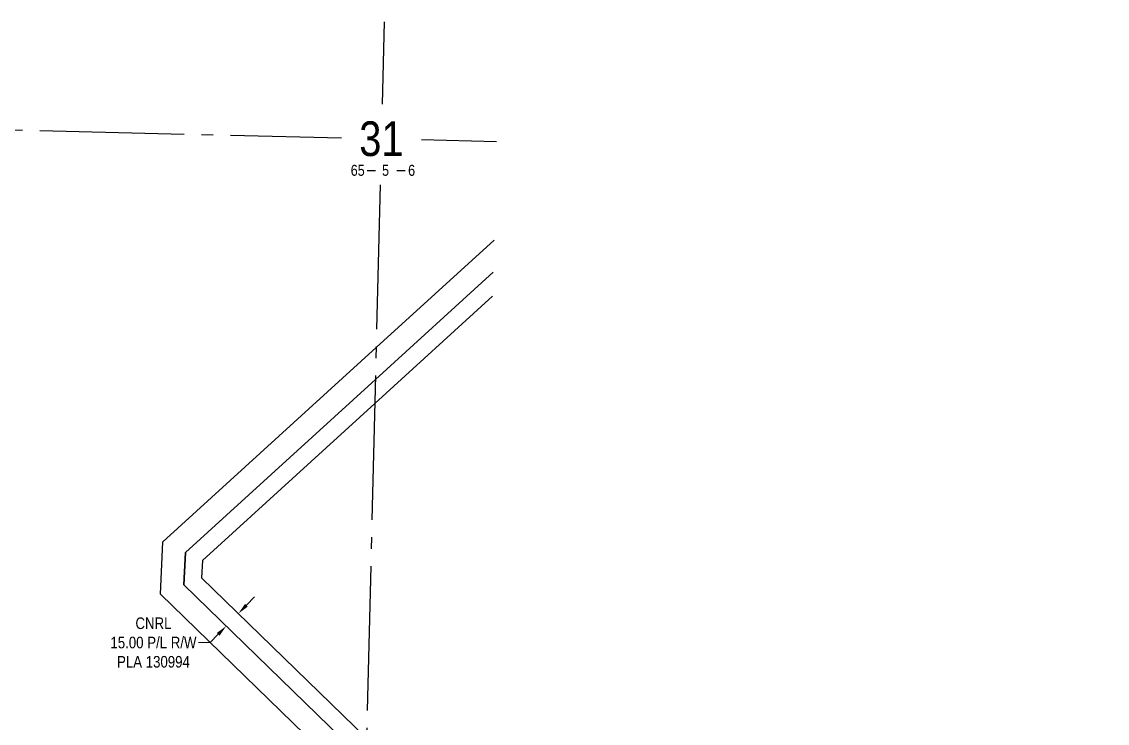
# Model space of a CAD drawing. Extents: x 383425 to 391668, y 6055101 to 6059545.
# Drawn here: x 387293 to 388232, y 6058831 to 6059438 of the extents above; entities that cross this region are included whole.
import ezdxf
from ezdxf.enums import TextEntityAlignment as Align

# ---------------------------------------------------------------- set-up
doc = ezdxf.new("R2010")
doc.units = 0
doc.header["$LTSCALE"] = 5
doc.header["$PDMODE"] = 35
doc.header["$PDSIZE"] = 20
doc.linetypes.add('foc-QUARTERLINE', pattern=[33, 25, -3, 2, -3])
doc.layers.get('Defpoints').update_dxf_attribs({"color": 9})
for name, color, linetype in [('10', 1, 'Continuous'), ('9', 3, 'Continuous'), ('F-RW', 190, 'Continuous'), ('L-QSEC', 8, 'foc-QUARTERLINE'), ('L-SECLBL', 7, 'Continuous')]:
    doc.layers.add(name, color=color, linetype=linetype)
doc.layers.add('F-RW-T', color=190, linetype='Continuous', lineweight=9)
doc.styles.add('80CG', font='ARIALN.TTF', dxfattribs={"height": 10})
doc.styles.add('80L', font='ARIALN.TTF', dxfattribs={"height": 10})
doc.styles.add('SIMPLEX', font='ARIALN.TTF')
doc.dimstyles.new('Compass 5 000', dxfattribs={"dimscale": 5, "dimtxt": 9, "dimasz": 2, "dimexe": 0.2, "dimexo": 0.0625, "dimgap": 0.5, "dimtad": 0, "dimtih": 1, "dimtoh": 1, "dimzin": 0, "dimdsep": 46, "dimtxsty": '80CG', "dimcen": 0.1, "dimse1": 1, "dimse2": 1, "dimclrd": 256, "dimclrt": 256, "dimaunit": 1, "dimadec": 4, "dimazin": 0, "dimtfac": 0.06, "dimtofl": 0, "dimtmove": 0, "dimatfit": 1, "dimfxl": 0.2, "dimtolj": 1, "dimtzin": 0, "dimlwd": -1, "dimarcsym": 0})

# ---------------------------------------------------------------- blocks, each defined once
blk = doc.blocks.new('*D56')
at = {"layer": 'Defpoints', "color": 0, "transparency": 16777216}
for p in [(387479.14, 6058927.19), (387468.68, 6058916.43), (387469.58, 6058915.55)]:
    blk.add_point(p, dxfattribs=at)
at = {"layer": 'F-RW-T', "transparency": 16777216}
for p, q in [((387487.01, 6058933.49), (387493.97, 6058940.66)), ((387455.65, 6058901.21), (387445.65, 6058901.21)), ((387462.62, 6058908.38), (387455.65, 6058901.21))]:
    blk.add_line(p, q, dxfattribs=at)
for points in [[(387485.81, 6058934.65), (387488.2, 6058932.32), (387480.04, 6058926.31)], [(387461.42, 6058909.54), (387463.81, 6058907.22), (387469.58, 6058915.55)]]:
    blk.add_solid(points, dxfattribs=at)
at = {"layer": 'F-RW-T', "transparency": 16777216, "insert": (387406.56, 6058901.21), "char_height": 10, "attachment_point": 5, "style": '80CG'}
blk.add_mtext('\\A1;CNRL\\P15.00 P/L R/W\\PPLA 130994', dxfattribs=at)
blk = doc.blocks.new('L-SECLBL')
at = {"layer": '9', "color": 7}
for p, q in [((-5.08, -27.83), (-12.29, -27.83)), ((20.7, -27.83), (13.5, -27.83))]:
    blk.add_line(p, q, dxfattribs=at)
at = {"layer": '10', "color": 2, "style": 'SIMPLEX'}
blk.add_attdef('SEC', text='', height=30, dxfattribs=at).set_placement((0, 0), align=Align.MIDDLE)
at = {"layer": '10', "color": 5, "style": '80L'}
blk.add_attdef('TWP', text='', height=9.5, dxfattribs=at).set_placement((-14.43, -27.37), align=Align.MIDDLE_RIGHT)
blk.add_attdef('RGE', text='', height=9.5, dxfattribs=at).set_placement((3.62, -27.37), align=Align.MIDDLE_CENTER)
blk.add_attdef('MER', text='', height=9.5, dxfattribs=at).set_placement((23.17, -27.37), align=Align.MIDDLE_LEFT)

msp = doc.modelspace()

# ---------------------------------------------------------------- linework, layer by layer
at = {"layer": 'F-RW', "flags": 128}
for points in [[(388208.529, 6057776.459), (388149.06, 6057826.087), (388141.433, 6057832.452), (388127.54, 6057854.895), (388125.813, 6057857.685), (387520.751, 6058364.342), (387499.596, 6058382.309), (387537.93, 6058428.713), (387582.596, 6058481.936), (387624.296, 6058531.611), (387624.317, 6058532.177), (387631.895, 6058729.99), (387617.423, 6058744.049), (387589.783, 6058770.902), (387412.534, 6058943.1), (387414.656, 6058988.416), (387599.378, 6059156.596), (387701.401, 6059249.482)], [(387700.675, 6059221.778), (387598.69, 6059128.925), (387434.243, 6058979.206), (387432.93, 6058951.164), (387590.461, 6058798.123), (387618.453, 6058770.929), (387632.925, 6058756.869), (387652.219, 6058738.125), (387644.31, 6058531.7), (387644.017, 6058524.042), (387581.791, 6058449.533), (387527.739, 6058384.812), (388141.13, 6057870.934), (388152.127, 6057853.169), (388156.731, 6057845.73), (388161.886, 6057841.442), (388232.262, 6057782.708)], [(387590.461, 6058798.123), (387432.93, 6058951.164), (387434.243, 6058979.206), (387598.69, 6059128.925), (387700.675, 6059221.778)], [(387700.131, 6059200.997), (387598.173, 6059108.17), (387448.936, 6058972.297), (387448.231, 6058957.214), (387590.968, 6058818.543)]]:
    msp.add_lwpolyline(points, dxfattribs=at)
at = {"layer": 'L-QSEC'}
for p, q in [((387606.378, 6059438.382), (387604.606, 6059367.171)), ((386813.42, 6059355.95), (387569.36, 6059338.009)), ((387638.597, 6059336.366), (387703.637, 6059334.822)), ((387602.866, 6059297.219), (387583.87, 6058533.14))]:
    msp.add_line(p, q, dxfattribs=at)

# ---------------------------------------------------------------- block references
at = {"layer": 'L-SECLBL', "xscale": 0.999619, "yscale": 0.999619, "zscale": 0.999619}
msp.add_blockref('L-SECLBL', (387603.86, 6059337.19), dxfattribs=at).add_auto_attribs({'SEC': '31', 'TWP': '65', 'RGE': '5', 'MER': '6'})

# ---------------------------------------------------------------- dimensions: what is measured, and where the dimension line sits
at = {"layer": 'F-RW-T'}
dim = msp.add_aligned_dim(p1=(387479.136, 6058927.189), p2=(387468.683, 6058916.43), distance=1.257, text='CNRL\\P15.00 P/L R/W\\PPLA 130994', dimstyle='Compass 5 000', dxfattribs=at)
dim.commit()
dim.dimension.update_dxf_attribs({"geometry": '*D56', "text_midpoint": (387406.563, 6058901.209)})

doc.saveas('drawing.dxf')
